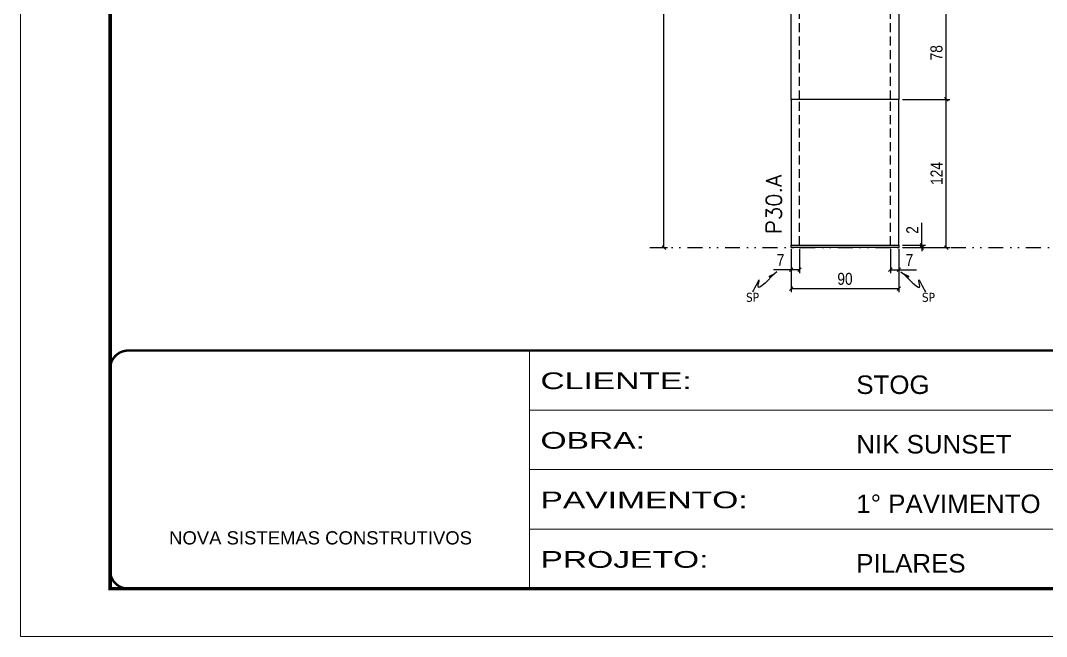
# Model space of a CAD drawing. Header units: millimetres. Extents: x 787 to 8287, y -592 to 17063.
# Drawn here: x 4609 to 5467, y 4003 to 4518 of the extents above; entities that cross this region are included whole.
import ezdxf

# ---------------------------------------------------------------- set-up
doc = ezdxf.new("R2010")
doc.units = ezdxf.units.MM
for name, pattern in [('CONTINUO', [0]), ('DASHED', [0.75, 0.5, -0.25]), ('DIVIDE2', [0.625, 0.25, -0.125, 0, -0.125, 0, -0.125]), ('HIDDEN', [0.375, 0.25, -0.125])]:
    doc.linetypes.add(name, pattern=pattern)
for name, color, linetype in [('COTA', 241, 'Continuous'), ('Nível', 160, 'Continuous'), ('Painéis', 200, 'Continuous'), ('Sarrafo de Pressão', 42, 'HIDDEN'), ('texto', 7, 'Continuous')]:
    doc.layers.add(name, color=color, linetype=linetype)
for name, color, linetype, lineweight in [('Folhas', 255, 'Continuous', 9), ('SARRAFO DE PRESSAO', 251, 'DASHED', 9), ('Texto Seção', 7, 'Continuous', 15)]:
    doc.layers.add(name, color=color, linetype=linetype, lineweight=lineweight)
doc.styles.add('ARIAL', font='arial.ttf')
doc.styles.add('COTA TECNICA', font='techl___.ttf', dxfattribs={"height": 10})
doc.styles.add('COTA TECNICA-50', font='techl___.ttf', dxfattribs={"height": 10})
doc.styles.add('REGUA-120', font='ROMANS.shx', dxfattribs={"height": 15})
doc.styles.get("Standard").update_dxf_attribs({"font": 'arial.ttf'})
doc.styles.add('Tecnologia', font='')
doc.styles.get('Tecnologia').set_extended_font_data('Forgotten Futurist')
doc.dimstyles.new('COTA PAINEL-50', dxfattribs={"dimtxt": 10, "dimasz": 3, "dimexe": 3, "dimexo": 3, "dimgap": 3, "dimtad": 1, "dimdec": 1, "dimzin": 12, "dimdsep": 46, "dimtxsty": 'COTA TECNICA-50', "dimblk1": 'OBLIQUE', "dimblk2": 'OBLIQUE', "dimsah": 1, "dimcen": 0.9, "dimclrd": 4, "dimclre": 4, "dimclrt": 240, "dimadec": 1, "dimazin": 3, "dimtfac": 1, "dimtdec": 1, "dimtmove": 0, "dimatfit": 3, "dimfxl": 0, "dimtolj": 1, "dimtzin": 12, "dimarcsym": 0})
doc.dimstyles.new('PAINEL', dxfattribs={"dimtxt": 10, "dimasz": 3, "dimexe": 3, "dimexo": 3, "dimgap": 3, "dimtad": 1, "dimdec": 1, "dimzin": 12, "dimdsep": 46, "dimtxsty": 'COTA TECNICA', "dimblk1": 'OBLIQUE', "dimblk2": 'OBLIQUE', "dimsah": 1, "dimcen": 0.9, "dimclrd": 4, "dimclre": 4, "dimclrt": 240, "dimadec": 1, "dimazin": 3, "dimtfac": 1, "dimtdec": 1, "dimtmove": 0, "dimatfit": 3, "dimfxl": 0, "dimtolj": 1, "dimtzin": 12, "dimarcsym": 0})
doc.dimstyles.get("Standard").update_dxf_attribs({"dimtxt": 0.18, "dimasz": 0.18, "dimexe": 0.18, "dimexo": 0.0625, "dimgap": 0.09, "dimtad": 0, "dimtih": 1, "dimtoh": 1, "dimdec": 4, "dimzin": 0, "dimdsep": 46, "dimtxsty": 'Standard', "dimcen": 0.09, "dimadec": 0, "dimazin": 0, "dimtfac": 1, "dimtdec": 4, "dimtofl": 0, "dimtmove": 0, "dimatfit": 3, "dimfxl": 0, "dimtolj": 1, "dimtzin": 0, "dimarcsym": 0})

# ---------------------------------------------------------------- blocks, each defined once
blk = doc.blocks.new('9999999999')
at = {"color": 30, "linetype": 'CONTINUO'}
for p, q in [((98564.56, 34230.21), (98564.56, 34429.45)), ((98564.56, 34379.64), (99583.98, 34379.64)), ((98564.56, 34329.83), (99487.98, 34329.83)), ((98564.56, 34280.02), (99487.98, 34280.02))]:
    blk.add_line(p, q, dxfattribs=at)
at = {"color": 30, "linetype": 'CONTINUO', "const_width": 2}
blk.add_lwpolyline([(99583.98, 34230.21), (99583.98, 34414.45, 0.414214), (99568.98, 34429.45), (98228.98, 34429.45, 0.414214), (98213.98, 34414.45), (98213.98, 34245.21, 0.414214), (98228.98, 34230.21), (99583.98, 34230.21)], format="xyb", dxfattribs=at)
at = {"layer": 'Folhas'}
blk.add_lwpolyline([(98138.98, 34190.21), (99623.98, 34190.21), (99623.98, 35240.21), (98138.98, 35240.21)], close=True, dxfattribs=at)
at = {"layer": 'Folhas', "color": 30, "const_width": 3}
blk.add_lwpolyline([(98213.98, 34230.21), (99583.98, 34230.21), (99583.98, 35200.21), (98213.98, 35200.21)], close=True, dxfattribs=at)
at = {"color": 7, "linetype": 'Continuous', "ltscale": 5, "style": 'ARIAL'}
for s, height, p in [('STOG', 15.483, (98837.68, 34393.13)), ('NIK SUNSET', 15.483, (98837.68, 34343.32)), ('1° PAVIMENTO', 15.4829, (98837.68, 34293.51)), ('NOVA SISTEMAS CONSTRUTIVOS', 11.0592, (98263.19, 34267.21)), ('PILARES', 15.483, (98837.68, 34243.7))]:
    blk.add_text(s, height=height, dxfattribs=at).set_placement(p)
at = {"layer": 'Folhas', "color": 7, "style": 'Tecnologia', "width": 1.5}
for s, p in [('CLIENTE:', (98573.65, 34397.17)), ('OBRA:', (98573.65, 34347.31)), ('PAVIMENTO:', (98573.65, 34297.5)), ('PROJETO:', (98573.65, 34247.69))]:
    blk.add_text(s, height=14, dxfattribs=at).set_placement(p)
blk = doc.blocks.new('_Oblique')
at = {"color": 0, "linetype": 'ByBlock', "lineweight": -2}
blk.add_line((-0.5, -0.5), (0.5, 0.5), dxfattribs=at)
blk = doc.blocks.new('*D1327')
at = {"layer": 'COTA', "color": 4, "lineweight": -2}
for p, q in [((5138.07, 4751.1), (5149.92, 4751.1)), ((5146.92, 4328.1), (5146.92, 4751.1)), ((5138.07, 4328.1), (5149.92, 4328.1))]:
    blk.add_line(p, q, dxfattribs=at)
at = {"layer": 'Defpoints', "color": 0}
for p in [(5135.07, 4751.1), (5146.92, 4751.1), (5135.07, 4328.1)]:
    blk.add_point(p, dxfattribs=at)
at = {"layer": 'COTA', "color": 4, "lineweight": -2, "xscale": 3, "yscale": 3, "zscale": 3}
for p, rotation in [((5146.92, 4751.1), 90), ((5146.92, 4328.1), 270)]:
    blk.add_blockref('_Oblique', p, dxfattribs=dict(at, rotation=rotation))
at = {"layer": 'COTA', "color": 240, "insert": (5138.7, 4539.6), "char_height": 10, "attachment_point": 5, "rotation": 90, "style": 'COTA TECNICA-50'}
blk.add_mtext('\\A1;423', dxfattribs=at)
blk = doc.blocks.new('*D710')
at = {"layer": 'COTA', "color": 4, "lineweight": -2}
for p, q in [((5253.24, 4327.1), (5253.24, 4290.74)), ((5343.24, 4327.1), (5343.24, 4290.74)), ((5253.24, 4293.74), (5343.24, 4293.74))]:
    blk.add_line(p, q, dxfattribs=at)
at = {"layer": 'Defpoints', "color": 0}
for p in [(5253.24, 4330.1), (5343.24, 4330.1), (5343.24, 4293.74)]:
    blk.add_point(p, dxfattribs=at)
at = {"layer": 'COTA', "color": 4, "lineweight": -2, "xscale": 3, "yscale": 3, "zscale": 3, "rotation": 180}
blk.add_blockref('_Oblique', (5253.24, 4293.74), dxfattribs=at)
at = {"layer": 'COTA', "color": 4, "lineweight": -2, "xscale": 3, "yscale": 3, "zscale": 3}
blk.add_blockref('_Oblique', (5343.24, 4293.74), dxfattribs=at)
at = {"layer": 'COTA', "color": 240, "insert": (5298.24, 4301.87), "char_height": 10, "attachment_point": 5, "style": 'COTA TECNICA'}
blk.add_mtext('\\A1;90', dxfattribs=at)
blk = doc.blocks.new('*D711')
at = {"layer": 'COTA', "color": 4, "lineweight": -2}
for p, q in [((5253.24, 4325.1), (5253.24, 4306.59)), ((5260.24, 4327.1), (5260.24, 4306.59)), ((5253.24, 4309.59), (5238.51, 4309.59)), ((5260.24, 4309.59), (5253.24, 4309.59))]:
    blk.add_line(p, q, dxfattribs=at)
at = {"layer": 'Defpoints', "color": 0}
for p in [(5253.24, 4328.1), (5260.24, 4330.1), (5253.24, 4309.59)]:
    blk.add_point(p, dxfattribs=at)
at = {"layer": 'COTA', "color": 4, "lineweight": -2, "xscale": 3, "yscale": 3, "zscale": 3, "rotation": 180}
blk.add_blockref('_Oblique', (5253.24, 4309.59), dxfattribs=at)
at = {"layer": 'COTA', "color": 4, "lineweight": -2, "xscale": 3, "yscale": 3, "zscale": 3}
blk.add_blockref('_Oblique', (5260.24, 4309.59), dxfattribs=at)
at = {"layer": 'COTA', "color": 240, "insert": (5244.38, 4317.67), "char_height": 10, "attachment_point": 5, "style": 'COTA TECNICA-50'}
blk.add_mtext('\\A1;7', dxfattribs=at)
blk = doc.blocks.new('*D712')
at = {"layer": 'COTA', "color": 4, "lineweight": -2}
for p, q in [((5336.24, 4327.1), (5336.24, 4306.59)), ((5343.24, 4325.1), (5343.24, 4306.59)), ((5336.24, 4309.59), (5343.24, 4309.59)), ((5343.24, 4309.59), (5357.97, 4309.59))]:
    blk.add_line(p, q, dxfattribs=at)
at = {"layer": 'Defpoints', "color": 0}
for p in [(5336.24, 4330.1), (5343.24, 4328.1), (5343.24, 4309.59)]:
    blk.add_point(p, dxfattribs=at)
at = {"layer": 'COTA', "color": 4, "lineweight": -2, "xscale": 3, "yscale": 3, "zscale": 3, "rotation": 180}
blk.add_blockref('_Oblique', (5336.24, 4309.59), dxfattribs=at)
at = {"layer": 'COTA', "color": 4, "lineweight": -2, "xscale": 3, "yscale": 3, "zscale": 3}
blk.add_blockref('_Oblique', (5343.24, 4309.59), dxfattribs=at)
at = {"layer": 'COTA', "color": 240, "insert": (5352.11, 4317.67), "char_height": 10, "attachment_point": 5, "style": 'COTA TECNICA-50'}
blk.add_mtext('\\A1;7', dxfattribs=at)
blk = doc.blocks.new('*D713')
at = {"layer": 'COTA', "color": 4, "linetype": 'ByBlock', "lineweight": -2}
for p, q in [((5346.24, 4452.1), (5385.88, 4452.1)), ((5382.88, 4328.1), (5382.88, 4452.1)), ((5346.24, 4328.1), (5385.88, 4328.1))]:
    blk.add_line(p, q, dxfattribs=at)
at = {"layer": 'Defpoints', "color": 0, "linetype": 'ByBlock'}
for p in [(5343.24, 4452.1), (5382.88, 4452.1), (5343.24, 4328.1)]:
    blk.add_point(p, dxfattribs=at)
at = {"layer": 'COTA', "color": 4, "linetype": 'ByBlock', "lineweight": -2, "xscale": 3, "yscale": 3, "zscale": 3}
for p, rotation in [((5382.88, 4452.1), 90), ((5382.88, 4328.1), 270)]:
    blk.add_blockref('_Oblique', p, dxfattribs=dict(at, rotation=rotation))
at = {"layer": 'COTA', "color": 240, "linetype": 'ByBlock', "insert": (5374.81, 4390.1), "char_height": 10, "attachment_point": 5, "rotation": 90, "style": 'COTA TECNICA'}
blk.add_mtext('\\A1;124', dxfattribs=at)
blk = doc.blocks.new('*D714')
at = {"layer": 'COTA', "color": 4, "lineweight": -2}
for p, q in [((5362.5, 4330.1), (5362.5, 4348.9)), ((5346.24, 4330.1), (5365.5, 4330.1)), ((5346.24, 4328.1), (5365.5, 4328.1)), ((5362.5, 4328.1), (5362.5, 4330.1)), ((5362.5, 4328.1), (5362.5, 4325.1))]:
    blk.add_line(p, q, dxfattribs=at)
at = {"layer": 'Defpoints', "color": 0}
for p in [(5343.24, 4330.1), (5343.24, 4328.1), (5362.5, 4328.1)]:
    blk.add_point(p, dxfattribs=at)
at = {"layer": 'COTA', "color": 4, "lineweight": -2, "xscale": 3, "yscale": 3, "zscale": 3}
for p, rotation in [((5362.5, 4330.1), 270), ((5362.5, 4328.1), 90)]:
    blk.add_blockref('_Oblique', p, dxfattribs=dict(at, rotation=rotation))
at = {"layer": 'COTA', "color": 240, "insert": (5354.5, 4342.85), "char_height": 10, "attachment_point": 5, "rotation": 90, "style": 'COTA TECNICA-50'}
blk.add_mtext('\\A1;2', dxfattribs=at)
blk = doc.blocks.new('*D715')
at = {"layer": 'COTA', "color": 4, "linetype": 'ByBlock', "lineweight": -2}
for p, q in [((5346.24, 4452.1), (5385.88, 4452.1)), ((5382.88, 4328.1), (5382.88, 4452.1)), ((5346.24, 4328.1), (5385.88, 4328.1))]:
    blk.add_line(p, q, dxfattribs=at)
at = {"layer": 'Defpoints', "color": 0, "linetype": 'ByBlock'}
for p in [(5343.24, 4452.1), (5382.88, 4452.1), (5343.24, 4328.1)]:
    blk.add_point(p, dxfattribs=at)
at = {"layer": 'COTA', "color": 4, "linetype": 'ByBlock', "lineweight": -2, "xscale": 3, "yscale": 3, "zscale": 3}
for p, rotation in [((5382.88, 4452.1), 90), ((5382.88, 4328.1), 270)]:
    blk.add_blockref('_Oblique', p, dxfattribs=dict(at, rotation=rotation))
at = {"layer": 'COTA', "color": 240, "linetype": 'ByBlock', "insert": (5374.81, 4390.1), "char_height": 10, "attachment_point": 5, "rotation": 90, "style": 'COTA TECNICA'}
blk.add_mtext('\\A1;124', dxfattribs=at)
blk = doc.blocks.new('*D716')
at = {"layer": 'COTA', "color": 4, "lineweight": -2}
for p, q in [((5346.24, 4530.1), (5385.88, 4530.1)), ((5382.88, 4452.1), (5382.88, 4530.1)), ((5346.24, 4452.1), (5385.88, 4452.1))]:
    blk.add_line(p, q, dxfattribs=at)
at = {"layer": 'Defpoints', "color": 0}
for p in [(5343.24, 4530.1), (5382.88, 4530.1), (5343.24, 4452.1)]:
    blk.add_point(p, dxfattribs=at)
at = {"layer": 'COTA', "color": 4, "lineweight": -2, "xscale": 3, "yscale": 3, "zscale": 3}
for p, rotation in [((5382.88, 4530.1), 90), ((5382.88, 4452.1), 270)]:
    blk.add_blockref('_Oblique', p, dxfattribs=dict(at, rotation=rotation))
at = {"layer": 'COTA', "color": 240, "insert": (5374.79, 4491.1), "char_height": 10, "attachment_point": 5, "rotation": 90, "style": 'COTA TECNICA-50'}
blk.add_mtext('\\A1;78', dxfattribs=at)

msp = doc.modelspace()

# ---------------------------------------------------------------- linework, layer by layer
at = {"layer": 'Nível', "color": 4, "linetype": 'DIVIDE2', "ltscale": 50}
msp.add_line((5135.07, 4328.1), (6054, 4328.1), dxfattribs=at)
at = {"layer": 'Painéis'}
for p, q in [((5343.24, 4724.1), (5343.24, 4452.1)), ((5253.24, 4452.1), (5253.24, 4687.1))]:
    msp.add_line(p, q, dxfattribs=at)
for points in [[(5343.24, 4452.1), (5253.24, 4452.1), (5253.24, 4330.1), (5343.24, 4330.1)], [(5343.24, 4328.1), (5253.24, 4328.1), (5253.24, 4330.1), (5343.24, 4330.1)]]:
    msp.add_lwpolyline(points, close=True, dxfattribs=at)
at = {"layer": 'Sarrafo de Pressão', "ltscale": 30}
for p, q in [((5260.24, 4452.1), (5260.24, 4530.1)), ((5336.24, 4452.1), (5336.24, 4530.1)), ((5260.24, 4330.1), (5260.24, 4452.1)), ((5336.24, 4330.1), (5336.24, 4452.1))]:
    msp.add_line(p, q, dxfattribs=at)

# ---------------------------------------------------------------- block references
at = {"layer": 'SARRAFO DE PRESSAO', "color": 6, "linetype": 'ByBlock'}
msp.add_blockref('9999999999', (-93529.98, -30187.51), dxfattribs=at)

# ---------------------------------------------------------------- texts
at = {"layer": 'texto', "color": 0, "char_height": 7.5, "attachment_point": 5}
for insert in [(5220.99, 4286.43), (5368.02, 4286.43)]:
    msp.add_mtext('{\\fTahoma|b0|i0|c0|p34;\\C4;SP}', dxfattribs=dict(at, insert=insert))
at = {"layer": 'Texto Seção', "insert": (5245.3, 4339.35), "char_height": 13, "width": 285.3299, "attachment_point": 7, "rotation": 90, "style": 'REGUA-120'}
msp.add_mtext('P30.A', dxfattribs=at)

# ---------------------------------------------------------------- dimensions: what is measured, and where the dimension line sits
at = {"layer": 'COTA'}
for base, p1, p2, angle, picture, middle in [((5146.92, 4751.1), (5135.07, 4328.1), (5135.07, 4751.1), 90, '*D1327', (5138.7, 4539.6)), ((5382.88, 4530.1), (5343.24, 4452.1), (5343.24, 4530.1), 90, '*D716', (5374.79, 4491.1)), ((5253.24, 4309.59), (5260.24, 4330.1), (5253.24, 4328.1), 180, '*D711', (5244.38, 4317.67))]:
    dim = msp.add_linear_dim(base=base, p1=p1, p2=p2, angle=angle, dimstyle='COTA PAINEL-50', dxfattribs=at)
    dim.commit()
    dim.dimension.update_dxf_attribs({"geometry": picture, "text_midpoint": middle})
at = {"layer": 'COTA', "linetype": 'ByBlock'}
for picture in ['*D713', '*D715']:
    dim = msp.add_aligned_dim(p1=(5343.24, 4328.1), p2=(5343.24, 4452.1), distance=-39.64, dimstyle='PAINEL', dxfattribs=at)
    dim.commit()
    dim.dimension.update_dxf_attribs({"geometry": picture, "text_midpoint": (5374.81, 4390.1)})
at = {"layer": 'COTA'}
dim = msp.add_linear_dim(base=(5362.5, 4328.1), p1=(5343.24, 4330.1), p2=(5343.24, 4328.1), angle=90, dimstyle='COTA PAINEL-50', dxfattribs=at)
dim.commit()
dim.dimension.update_dxf_attribs({"geometry": '*D714', "text_midpoint": (5362.5, 4342.85), "dimtype": 160})
dim = msp.add_linear_dim(base=(5343.24, 4293.74), p1=(5253.24, 4330.1), p2=(5343.24, 4330.1), dimstyle='PAINEL', override={"dimarcsym": 2}, dxfattribs=at)
dim.commit()
dim.dimension.update_dxf_attribs({"geometry": '*D710', "text_midpoint": (5298.24, 4301.87)})
dim = msp.add_linear_dim(base=(5343.24, 4309.59), p1=(5336.24, 4330.1), p2=(5343.24, 4328.1), dimstyle='COTA PAINEL-50', dxfattribs=at)
dim.commit()
dim.dimension.update_dxf_attribs({"geometry": '*D712', "text_midpoint": (5352.11, 4317.67)})

# ---------------------------------------------------------------- leaders
at = {"layer": 'COTA', "path_type": 1}
for points in [[(5241.41, 4307.92), (5225.63, 4296.09), (5226.55, 4300.89), (5221, 4291.11)], [(5345.07, 4307.92), (5360.86, 4296.09), (5359.93, 4300.89), (5365.48, 4291.11)]]:
    msp.add_leader(points, dimstyle='Standard', override={"dimasz": 8}, dxfattribs=at)

doc.saveas('drawing.dxf')
